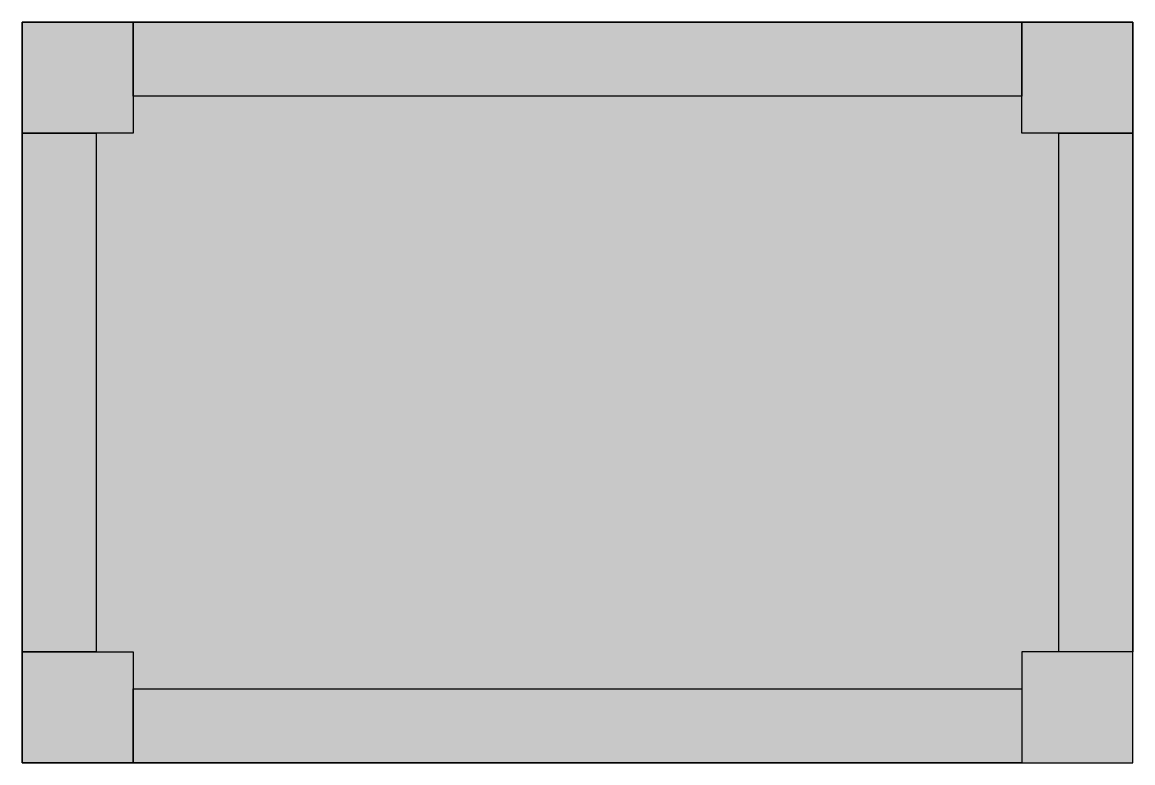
# Model space of a CAD drawing. Header units: millimetres. Extents: x 10 to 40, y 10 to 30.
import ezdxf

# ---------------------------------------------------------------- set-up
doc = ezdxf.new("R2010")
doc.units = ezdxf.units.MM
for name, color, linetype in [('col1', 20, 'Continuous'), ('slab', 130, 'Continuous'), ('wall', 70, 'Continuous')]:
    doc.layers.add(name, color=color, linetype=linetype)

msp = doc.modelspace()

# ---------------------------------------------------------------- hatches: boundary and pattern name
at = {"layer": 'col1'}
h = msp.add_hatch(color=256, dxfattribs=at)
h.dxf.hatch_style = 1
h.paths.add_polyline_path([(13, 30), (10, 30), (10, 27), (12, 27), (13, 27)])
h.paths.add_polyline_path([(40, 30), (37, 30), (37, 28), (37, 27), (40, 27)])
h.paths.add_polyline_path([(40, 13), (38, 13), (37, 13), (37, 10), (40, 10)])
h.paths.add_polyline_path([(13, 12), (13, 13), (10, 13), (10, 10), (13, 10)])
at = {"layer": 'slab'}
h = msp.add_hatch(color=256, dxfattribs=at)
h.dxf.hatch_style = 1
h.paths.add_polyline_path([(38, 27), (37, 27), (37, 28), (13, 28), (13, 27), (12, 27), (12, 13), (13, 13), (13, 12), (37, 12), (37, 13), (38, 13)])
at = {"layer": 'wall'}
h = msp.add_hatch(color=256, dxfattribs=at)
h.dxf.hatch_style = 1
h.paths.add_polyline_path([(12, 27), (10, 27), (10, 13), (12, 13)])
h.paths.add_polyline_path([(37, 30), (13, 30), (13, 28), (37, 28)])
h.paths.add_polyline_path([(40, 27), (38, 27), (38, 13), (40, 13)])
h.paths.add_polyline_path([(37, 12), (13, 12), (13, 10), (37, 10)])

# ---------------------------------------------------------------- linework, layer by layer
msp.add_lwpolyline([(10, 10), (40, 10), (40, 30), (10, 30)], close=True)
at = {"layer": 'col1'}
for p, q in [((10, 30), (13, 30)), ((10, 27), (10, 30)), ((13, 30), (13, 27)), ((37, 27), (37, 30)), ((37, 30), (40, 30)), ((40, 30), (40, 27)), ((13, 27), (10, 27)), ((40, 27), (37, 27)), ((10, 10), (10, 13)), ((10, 13), (13, 13)), ((13, 13), (13, 10)), ((40, 13), (37, 13)), ((37, 13), (37, 10)), ((40, 10), (40, 13)), ((13, 10), (10, 10)), ((37, 10), (40, 10))]:
    msp.add_line(p, q, dxfattribs=at)
at = {"layer": 'wall'}
for p, q in [((13, 30), (37, 30)), ((13, 28), (13, 30)), ((37, 30), (37, 28)), ((37, 28), (13, 28)), ((10, 13), (10, 27)), ((10, 27), (12, 27)), ((12, 27), (12, 13)), ((38, 13), (38, 27)), ((38, 27), (40, 27)), ((40, 27), (40, 13)), ((12, 13), (10, 13)), ((40, 13), (38, 13)), ((13, 10), (13, 12)), ((13, 12), (37, 12)), ((37, 12), (37, 10)), ((37, 10), (13, 10))]:
    msp.add_line(p, q, dxfattribs=at)

doc.saveas('drawing.dxf')
